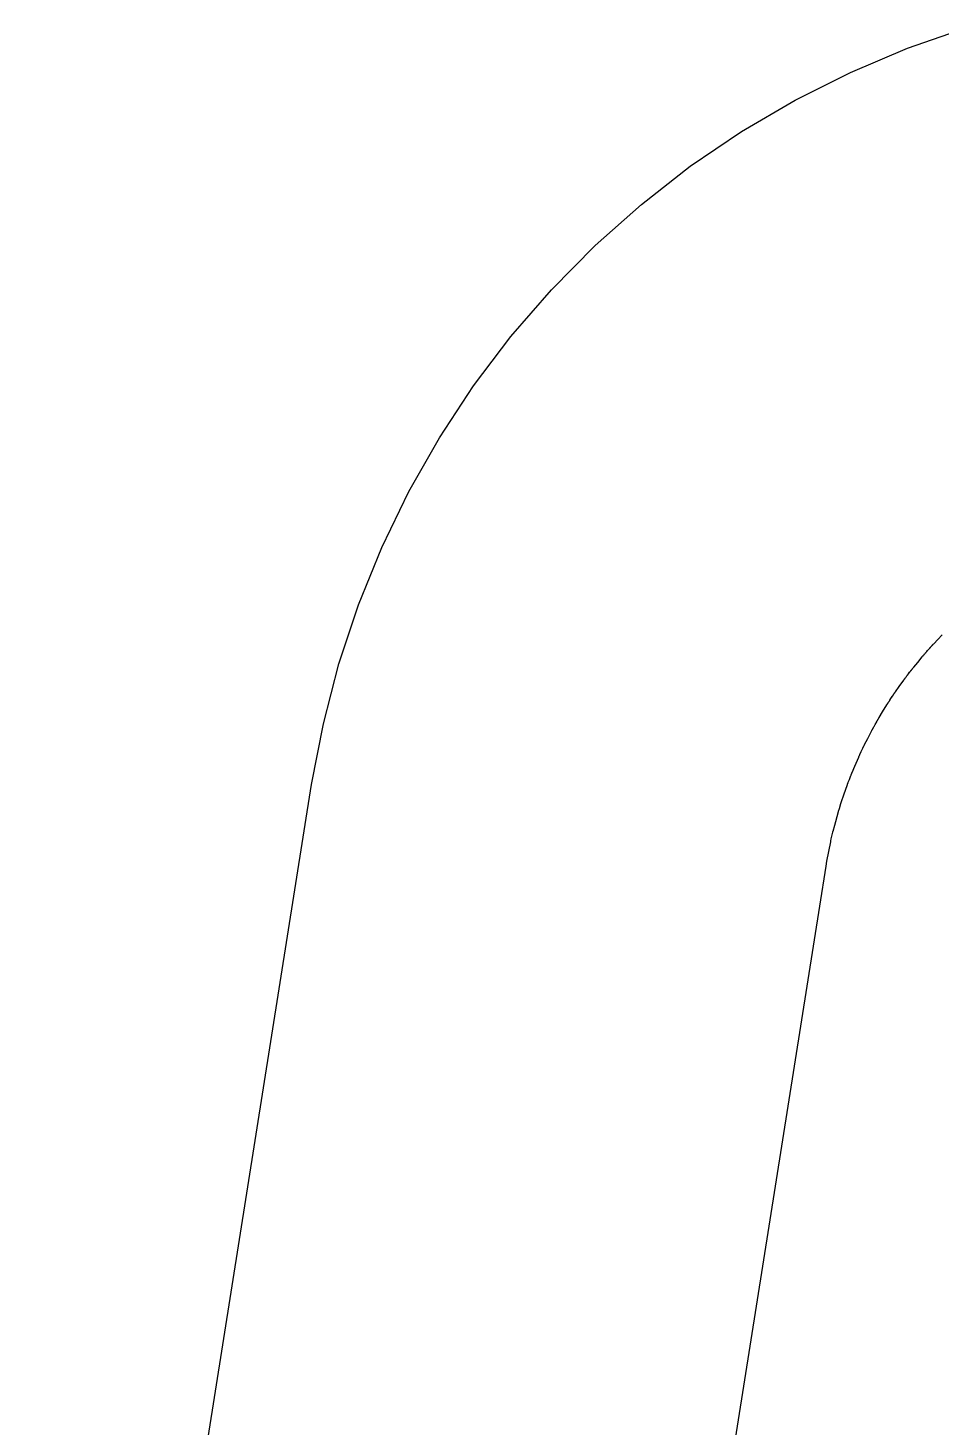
# Model space of a CAD drawing. Header units: millimetres. Extents: x -349 to 349, y -870 to 349.
# Drawn here: x 163.38 to 168.2, y -705.99 to -698.6 of the extents above; entities that cross this region are included whole.
import ezdxf

# ---------------------------------------------------------------- set-up
doc = ezdxf.new("R2010")
doc.units = ezdxf.units.MM
doc.layers.add('LINK_F1_U3_CHANNEL_EXPANSION', color=3, linetype='Continuous')
doc.layers.add('LINK_F1_U3_OUTLINE', color=7, linetype='Continuous')

msp = doc.modelspace()

# ---------------------------------------------------------------- linework, layer by layer
at = {"layer": 'LINK_F1_U3_CHANNEL_EXPANSION'}
msp.add_lwpolyline([(163.564, -728.4713), (167.5939, -703.0278), (167.5939, -703.0278), (167.5939, -703.0278), (167.5984, -703.002), (167.6184, -702.8992), (167.6184, -702.8991), (167.6185, -702.899), (167.6185, -702.8989), (167.6185, -702.8989), (167.6185, -702.8988), (167.6185, -702.8988), (167.6186, -702.8985), (167.6186, -702.8984), (167.6186, -702.8983), (167.6186, -702.8983), (167.6186, -702.8983), (167.6186, -702.8983), (167.6186, -702.8983), (167.6186, -702.8982), (167.6186, -702.8982), (167.6186, -702.8982), (167.6187, -702.8981), (167.6187, -702.8981), (167.6187, -702.898), (167.6187, -702.898), (167.6187, -702.8979), (167.6187, -702.8979), (167.6187, -702.8978), (167.6187, -702.8978), (167.6187, -702.8978), (167.6187, -702.8978), (167.6188, -702.8977), (167.6188, -702.8977), (167.6188, -702.8975), (167.6188, -702.8975), (167.6188, -702.8975), (167.6188, -702.8975), (167.6188, -702.8973), (167.6188, -702.8973), (167.6189, -702.8972), (167.6189, -702.8972), (167.6189, -702.8971), (167.6189, -702.897), (167.619, -702.8965), (167.6191, -702.8963), (167.6191, -702.8963), (167.6191, -702.8963), (167.6191, -702.8963), (167.6191, -702.8963), (167.6191, -702.8963), (167.6191, -702.8963), (167.6191, -702.8962), (167.6191, -702.8962), (167.6191, -702.8962), (167.6191, -702.8961), (167.6191, -702.8961), (167.6191, -702.8961), (167.6191, -702.896), (167.6191, -702.896), (167.6192, -702.8959), (167.6192, -702.8958), (167.6192, -702.8958), (167.6192, -702.8958), (167.6193, -702.8954), (167.6193, -702.8953), (167.6219, -702.8843), (167.6302, -702.8482), (167.6302, -702.8481), (167.6303, -702.8479), (167.6303, -702.8479), (167.6303, -702.8478), (167.6303, -702.8477), (167.6303, -702.8476), (167.6304, -702.8474), (167.6305, -702.847), (167.6305, -702.847), (167.6305, -702.847), (167.6305, -702.847), (167.6305, -702.847), (167.6305, -702.8469), (167.6305, -702.8468), (167.6305, -702.8468), (167.6305, -702.8468), (167.6306, -702.8467), (167.6306, -702.8467), (167.6306, -702.8466), (167.6306, -702.8465), (167.6306, -702.8464), (167.6307, -702.8463), (167.6307, -702.8463), (167.6307, -702.8462), (167.6307, -702.8462), (167.6307, -702.8462), (167.6307, -702.8461), (167.6307, -702.846), (167.6308, -702.8459), (167.6308, -702.8458), (167.6308, -702.8458), (167.6308, -702.8458), (167.6308, -702.8457), (167.6308, -702.8455), (167.6309, -702.8455), (167.6309, -702.8453), (167.6309, -702.8453), (167.6309, -702.8452), (167.631, -702.8448), (167.6312, -702.8442), (167.6312, -702.8442), (167.6312, -702.8442), (167.6312, -702.8442), (167.6312, -702.8441), (167.6312, -702.8441), (167.6312, -702.8441), (167.6312, -702.8441), (167.6312, -702.844), (167.6312, -702.844), (167.6312, -702.8439), (167.6313, -702.8439), (167.6313, -702.8439), (167.6313, -702.8438), (167.6313, -702.8437), (167.6313, -702.8436), (167.6314, -702.8435), (167.6314, -702.8435), (167.6314, -702.8434), (167.6315, -702.8431), (167.6316, -702.8427), (167.6401, -702.8112), (167.6573, -702.7471), (167.6574, -702.7467), (167.6574, -702.7466), (167.6575, -702.7464), (167.6575, -702.7464), (167.6575, -702.7462), (167.6576, -702.7462), (167.6578, -702.7455), (167.6578, -702.7452), (167.6579, -702.7452), (167.6579, -702.7451), (167.6579, -702.7451), (167.6579, -702.7451), (167.6579, -702.745), (167.6579, -702.7449), (167.6579, -702.7448), (167.658, -702.7448), (167.658, -702.7447), (167.658, -702.7446), (167.6581, -702.7444), (167.6581, -702.7443), (167.6582, -702.7442), (167.6582, -702.7441), (167.6582, -702.744), (167.6582, -702.744), (167.6582, -702.7439), (167.6582, -702.7439), (167.6583, -702.7437), (167.6583, -702.7437), (167.6584, -702.7434), (167.6584, -702.7433), (167.6584, -702.7433), (167.6584, -702.7433), (167.6585, -702.743), (167.6585, -702.7429), (167.6586, -702.7427), (167.6586, -702.7426), (167.6587, -702.7424), (167.6587, -702.7423), (167.659, -702.7412), (167.6591, -702.7408), (167.6591, -702.7408), (167.6591, -702.7408), (167.6592, -702.7407), (167.6592, -702.7407), (167.6592, -702.7407), (167.6592, -702.7407), (167.6592, -702.7406), (167.6592, -702.7405), (167.6593, -702.7404), (167.6593, -702.7404), (167.6593, -702.7403), (167.6593, -702.7403), (167.6594, -702.7401), (167.6594, -702.7401), (167.6594, -702.7398), (167.6595, -702.7397), (167.6595, -702.7396), (167.6595, -702.7396), (167.6598, -702.7388), (167.6598, -702.7385), (167.6644, -702.7237), (167.6726, -702.697), (167.6727, -702.6968), (167.6728, -702.6965), (167.6728, -702.6964), (167.6729, -702.6962), (167.6729, -702.6961), (167.6729, -702.6959), (167.6731, -702.6955), (167.6733, -702.6948), (167.6733, -702.6948), (167.6733, -702.6947), (167.6733, -702.6947), (167.6733, -702.6947), (167.6734, -702.6946), (167.6734, -702.6945), (167.6734, -702.6944), (167.6734, -702.6944), (167.6735, -702.6943), (167.6735, -702.6942), (167.6736, -702.694), (167.6736, -702.6938), (167.6737, -702.6937), (167.6737, -702.6935), (167.6737, -702.6935), (167.6738, -702.6934), (167.6738, -702.6933), (167.6738, -702.6933), (167.6738, -702.6932), (167.6739, -702.693), (167.6739, -702.6928), (167.674, -702.6926), (167.674, -702.6925), (167.674, -702.6925), (167.6741, -702.6924), (167.6742, -702.6921), (167.6742, -702.692), (167.6743, -702.6917), (167.6743, -702.6916), (167.6744, -702.6915), (167.6746, -702.6908), (167.675, -702.6897), (167.675, -702.6897), (167.675, -702.6897), (167.675, -702.6896), (167.675, -702.6895), (167.675, -702.6895), (167.675, -702.6895), (167.675, -702.6894), (167.6751, -702.6893), (167.6751, -702.6893), (167.6751, -702.6892), (167.6751, -702.6891), (167.6752, -702.6891), (167.6752, -702.6889), (167.6753, -702.6888), (167.6753, -702.6886), (167.6754, -702.6884), (167.6754, -702.6883), (167.6754, -702.6882), (167.6756, -702.6877), (167.6759, -702.6869), (167.6882, -702.6518), (167.7067, -702.598), (167.7069, -702.5975), (167.707, -702.5973), (167.707, -702.5971), (167.7071, -702.597), (167.7072, -702.5967), (167.7072, -702.5966), (167.7076, -702.5956), (167.7077, -702.5952), (167.7078, -702.5951), (167.7078, -702.5951), (167.7078, -702.595), (167.7078, -702.595), (167.7079, -702.5948), (167.7079, -702.5947), (167.7079, -702.5946), (167.708, -702.5946), (167.708, -702.5944), (167.7081, -702.5943), (167.7082, -702.594), (167.7082, -702.5939), (167.7083, -702.5936), (167.7084, -702.5935), (167.7084, -702.5934), (167.7084, -702.5934), (167.7085, -702.5932), (167.7085, -702.5932), (167.7086, -702.5929), (167.7086, -702.5928), (167.7088, -702.5924), (167.7088, -702.5923), (167.7088, -702.5922), (167.7088, -702.5922), (167.709, -702.5919), (167.709, -702.5917), (167.7092, -702.5914), (167.7092, -702.5912), (167.7093, -702.591), (167.7094, -702.5909), (167.71, -702.5892), (167.7102, -702.5886), (167.7102, -702.5885), (167.7102, -702.5885), (167.7103, -702.5884), (167.7103, -702.5884), (167.7103, -702.5884), (167.7103, -702.5884), (167.7104, -702.5882), (167.7104, -702.5881), (167.7105, -702.588), (167.7105, -702.5879), (167.7105, -702.5878), (167.7105, -702.5878), (167.7106, -702.5875), (167.7107, -702.5874), (167.7108, -702.587), (167.7109, -702.5869), (167.7109, -702.5868), (167.7109, -702.5867), (167.7114, -702.5855), (167.7116, -702.585), (167.7171, -702.5708), (167.7255, -702.5491), (167.7256, -702.5488), (167.7258, -702.5483), (167.7258, -702.5482), (167.7259, -702.548), (167.726, -702.5478), (167.7261, -702.5476), (167.7263, -702.547), (167.7267, -702.546), (167.7267, -702.5459), (167.7267, -702.5459), (167.7268, -702.5459), (167.7268, -702.5458), (167.7268, -702.5457), (167.7269, -702.5455), (167.7269, -702.5454), (167.727, -702.5454), (167.727, -702.5452), (167.7271, -702.5451), (167.7272, -702.5449), (167.7273, -702.5445), (167.7274, -702.5444), (167.7275, -702.5441), (167.7275, -702.5441), (167.7275, -702.544), (167.7275, -702.5439), (167.7276, -702.5438), (167.7277, -702.5436), (167.7277, -702.5434), (167.7278, -702.5432), (167.728, -702.5428), (167.728, -702.5428), (167.728, -702.5427), (167.7281, -702.5425), (167.7282, -702.5422), (167.7283, -702.542), (167.7285, -702.5416), (167.7285, -702.5415), (167.7286, -702.5412), (167.729, -702.5403), (167.7296, -702.5387), (167.7297, -702.5387), (167.7297, -702.5386), (167.7297, -702.5386), (167.7297, -702.5385), (167.7297, -702.5385), (167.7297, -702.5384), (167.7298, -702.5383), (167.7299, -702.5382), (167.7299, -702.5381), (167.7299, -702.5379), (167.73, -702.5379), (167.73, -702.5378), (167.7301, -702.5376), (167.7302, -702.5374), (167.7303, -702.5372), (167.7304, -702.5368), (167.7304, -702.5368), (167.7305, -702.5366), (167.7308, -702.5359), (167.7312, -702.5347), (167.7463, -702.5), (167.7664, -702.4527), (167.7667, -702.4521), (167.7668, -702.4518), (167.7669, -702.4515), (167.767, -702.4514), (167.7671, -702.451), (167.7672, -702.4509), (167.7678, -702.4496), (167.7681, -702.449), (167.7681, -702.4489), (167.7681, -702.4489), (167.7681, -702.4488), (167.7681, -702.4488), (167.7683, -702.4486), (167.7683, -702.4484), (167.7684, -702.4483), (167.7684, -702.4483), (167.7685, -702.448), (167.7686, -702.4479), (167.7688, -702.4475), (167.7688, -702.4473), (167.769, -702.4469), (167.7691, -702.4468), (167.7691, -702.4467), (167.7691, -702.4466), (167.7692, -702.4465), (167.7693, -702.4464), (167.7694, -702.4461), (167.7695, -702.4459), (167.7697, -702.4454), (167.7698, -702.4452), (167.7698, -702.4452), (167.7698, -702.4451), (167.77, -702.4447), (167.7701, -702.4445), (167.7703, -702.444), (167.7704, -702.4438), (167.7706, -702.4435), (167.7707, -702.4433), (167.7717, -702.4412), (167.772, -702.4403), (167.7721, -702.4403), (167.7721, -702.4403), (167.7721, -702.4402), (167.7721, -702.4401), (167.7722, -702.4401), (167.7722, -702.4401), (167.7723, -702.4398), (167.7723, -702.4397), (167.7724, -702.4395), (167.7724, -702.4395), (167.7725, -702.4393), (167.7725, -702.4393), (167.7727, -702.439), (167.7727, -702.4388), (167.773, -702.4383), (167.7731, -702.4381), (167.7731, -702.438), (167.7732, -702.4379), (167.7739, -702.4363), (167.7742, -702.4357), (167.7802, -702.4231), (167.7885, -702.4052), (167.7887, -702.4049), (167.789, -702.4043), (167.7891, -702.4041), (167.7892, -702.4038), (167.7893, -702.4036), (167.7894, -702.4033), (167.7898, -702.4026), (167.7904, -702.4013), (167.7905, -702.4012), (167.7905, -702.4012), (167.7905, -702.4011), (167.7905, -702.4011), (167.7906, -702.4009), (167.7907, -702.4007), (167.7908, -702.4006), (167.7908, -702.4005), (167.7909, -702.4003), (167.791, -702.4001), (167.7911, -702.3999), (167.7913, -702.3994), (167.7914, -702.3992), (167.7916, -702.3989), (167.7916, -702.3988), (167.7917, -702.3987), (167.7917, -702.3986), (167.7918, -702.3985), (167.7919, -702.3983), (167.792, -702.398), (167.7922, -702.3977), (167.7924, -702.3972), (167.7924, -702.3972), (167.7925, -702.3971), (167.7926, -702.3969), (167.7928, -702.3964), (167.7929, -702.3962), (167.7931, -702.3957), (167.7932, -702.3955), (167.7934, -702.3952), (167.794, -702.3941), (167.795, -702.392), (167.795, -702.3919), (167.795, -702.3919), (167.795, -702.3918), (167.7951, -702.3917), (167.7951, -702.3917), (167.7951, -702.3917), (167.7952, -702.3915), (167.7953, -702.3913), (167.7953, -702.3912), (167.7954, -702.391), (167.7955, -702.391), (167.7955, -702.3908), (167.7956, -702.3907), (167.7958, -702.3903), (167.7959, -702.3901), (167.7961, -702.3896), (167.7962, -702.3895), (167.7962, -702.3894), (167.7967, -702.3885), (167.7974, -702.3869), (167.8146, -702.3541), (167.8361, -702.3119), (167.8365, -702.3112), (167.8367, -702.3108), (167.8369, -702.3105), (167.8369, -702.3103), (167.8372, -702.3099), (167.8372, -702.3098), (167.8381, -702.3082), (167.8385, -702.3075), (167.8386, -702.3074), (167.8386, -702.3073), (167.8386, -702.3072), (167.8386, -702.3072), (167.8388, -702.3069), (167.8389, -702.3067), (167.839, -702.3066), (167.839, -702.3065), (167.8392, -702.3062), (167.8392, -702.3061), (167.8395, -702.3056), (167.8396, -702.3054), (167.8399, -702.3049), (167.84, -702.3047), (167.84, -702.3046), (167.8401, -702.3046), (167.8402, -702.3044), (167.8402, -702.3043), (167.8404, -702.3039), (167.8405, -702.3037), (167.8409, -702.3031), (167.841, -702.3028), (167.8411, -702.3028), (167.8411, -702.3027), (167.8414, -702.3022), (167.8415, -702.3019), (167.8418, -702.3014), (167.8419, -702.3011), (167.8422, -702.3007), (167.8423, -702.3005), (167.8437, -702.298), (167.8443, -702.2969), (167.8443, -702.2969), (167.8443, -702.2968), (167.8444, -702.2967), (167.8444, -702.2966), (167.8444, -702.2966), (167.8444, -702.2966), (167.8446, -702.2963), (167.8447, -702.2961), (167.8448, -702.2959), (167.8449, -702.2958), (167.8449, -702.2957), (167.845, -702.2956), (167.8452, -702.2952), (167.8453, -702.295), (167.8456, -702.2945), (167.8457, -702.2942), (167.8458, -702.294), (167.8459, -702.294), (167.847, -702.292), (167.8474, -702.2912), (167.8534, -702.2807), (167.8615, -702.2661), (167.8617, -702.2657), (167.8621, -702.265), (167.8622, -702.2648), (167.8624, -702.2644), (167.8626, -702.2642), (167.8628, -702.2638), (167.8633, -702.263), (167.8642, -702.2614), (167.8642, -702.2614), (167.8643, -702.2613), (167.8643, -702.2612), (167.8643, -702.2612), (167.8644, -702.261), (167.8646, -702.2607), (167.8646, -702.2606), (167.8647, -702.2604), (167.8648, -702.2603), (167.865, -702.26), (167.8651, -702.2597), (167.8654, -702.2592), (167.8656, -702.259), (167.8658, -702.2586), (167.8658, -702.2585), (167.8659, -702.2584), (167.866, -702.2583), (167.8661, -702.258), (167.8662, -702.2578), (167.8664, -702.2575), (167.8666, -702.2571), (167.867, -702.2565), (167.867, -702.2565), (167.867, -702.2564), (167.8672, -702.2561), (167.8675, -702.2556), (167.8677, -702.2553), (167.868, -702.2548), (167.8681, -702.2545), (167.8684, -702.2541), (167.8692, -702.2528), (167.8706, -702.2503), (167.8706, -702.2503), (167.8706, -702.2502), (167.8707, -702.2501), (167.8708, -702.25), (167.8708, -702.25), (167.8708, -702.2499), (167.8709, -702.2498), (167.8711, -702.2495), (167.8711, -702.2494), (167.8713, -702.2492), (167.8713, -702.2491), (167.8714, -702.2489), (167.8715, -702.2487), (167.8717, -702.2483), (167.8719, -702.248), (167.8722, -702.2475), (167.8723, -702.2474), (167.8724, -702.2472), (167.873, -702.2462), (167.8741, -702.2443), (167.8929, -702.2139), (167.9154, -702.1764), (167.916, -702.1755), (167.9162, -702.1751), (167.9165, -702.1747), (167.9166, -702.1745), (167.9169, -702.1741), (167.917, -702.1739), (167.9182, -702.172), (167.9187, -702.1712), (167.9188, -702.1711), (167.9188, -702.171), (167.9189, -702.171), (167.9189, -702.1709), (167.9191, -702.1705), (167.9192, -702.1704), (167.9193, -702.1702), (167.9194, -702.1701), (167.9196, -702.1698), (167.9197, -702.1696), (167.9201, -702.169), (167.9202, -702.1688), (167.9206, -702.1683), (167.9207, -702.1681), (167.9208, -702.1679), (167.9208, -702.1678), (167.921, -702.1676), (167.9211, -702.1675), (167.9214, -702.1671), (167.9215, -702.1669), (167.9219, -702.1662), (167.9221, -702.1658), (167.9222, -702.1658), (167.9222, -702.1657), (167.9226, -702.1651), (167.9228, -702.1648), (167.9232, -702.1642), (167.9234, -702.1639), (167.9237, -702.1634), (167.9238, -702.1632), (167.9258, -702.1603), (167.9265, -702.159), (167.9266, -702.1589), (167.9266, -702.1589), (167.9267, -702.1587), (167.9268, -702.1587), (167.9268, -702.1586), (167.9268, -702.1586), (167.927, -702.1583), (167.9271, -702.1581), (167.9273, -702.1579), (167.9273, -702.1577), (167.9275, -702.1576), (167.9275, -702.1575), (167.9278, -702.157), (167.9279, -702.1568), (167.9284, -702.1562), (167.9286, -702.1559), (167.9287, -702.1557), (167.9288, -702.1556), (167.9302, -702.1534), (167.9308, -702.1524), (167.9364, -702.144), (167.9439, -702.1325), (167.9442, -702.132), (167.9448, -702.1312), (167.945, -702.1309), (167.9452, -702.1305), (167.9454, -702.1303), (167.9457, -702.1298), (167.9463, -702.1289), (167.9475, -702.1271), (167.9476, -702.127), (167.9477, -702.1269), (167.9477, -702.1269), (167.9477, -702.1268), (167.9479, -702.1266), (167.9481, -702.1262), (167.9482, -702.1261), (167.9483, -702.126), (167.9484, -702.1258), (167.9486, -702.1254), (167.9488, -702.1251), (167.9492, -702.1246), (167.9494, -702.1243), (167.9497, -702.1238), (167.9498, -702.1237), (167.9499, -702.1236), (167.95, -702.1235), (167.9501, -702.1232), (167.9503, -702.123), (167.9506, -702.1226), (167.9508, -702.1222), (167.9513, -702.1215), (167.9513, -702.1215), (167.9514, -702.1214), (167.9516, -702.1211), (167.952, -702.1204), (167.9523, -702.1201), (167.9527, -702.1195), (167.9528, -702.1192), (167.9532, -702.1187), (167.9542, -702.1173), (167.9561, -702.1144), (167.9562, -702.1143), (167.9562, -702.1143), (167.9562, -702.1142), (167.9564, -702.114), (167.9564, -702.114), (167.9564, -702.114), (167.9565, -702.1138), (167.9568, -702.1135), (167.9568, -702.1133), (167.957, -702.1131), (167.9571, -702.113), (167.9572, -702.1128), (167.9574, -702.1126), (167.9577, -702.1121), (167.9579, -702.1118), (167.9583, -702.1111), (167.9584, -702.111), (167.9586, -702.1108), (167.9594, -702.1097), (167.9608, -702.1075), (167.9807, -702.0799), (168.004, -702.0467), (168.0047, -702.0457), (168.005, -702.0453), (168.0054, -702.0448), (168.0055, -702.0446), (168.0059, -702.0441), (168.0061, -702.0439), (168.0076, -702.0418), (168.0083, -702.0409), (168.0084, -702.0408), (168.0084, -702.0407), (168.0085, -702.0406), (168.0085, -702.0406), (168.0088, -702.0402), (168.009, -702.04), (168.0091, -702.0398), (168.0092, -702.0397), (168.0094, -702.0393), (168.0096, -702.0392), (168.0101, -702.0385), (168.0103, -702.0382), (168.0107, -702.0377), (168.0109, -702.0374), (168.011, -702.0372), (168.0111, -702.0372), (168.0113, -702.0369), (168.0113, -702.0368), (168.0117, -702.0363), (168.0119, -702.0361), (168.0125, -702.0353), (168.0127, -702.0349), (168.0128, -702.0348), (168.0128, -702.0348), (168.0133, -702.0341), (168.0136, -702.0338), (168.0141, -702.0331), (168.0144, -702.0327), (168.0148, -702.0322), (168.0149, -702.032), (168.0174, -702.0287), (168.0185, -702.0273), (168.0185, -702.0272), (168.0185, -702.0272), (168.0187, -702.027), (168.0187, -702.0269), (168.0188, -702.0269), (168.0188, -702.0269), (168.0191, -702.0265), (168.0192, -702.0263), (168.0194, -702.026), (168.0195, -702.0259), (168.0196, -702.0257), (168.0197, -702.0256), (168.0201, -702.0251), (168.0203, -702.0249), (168.0208, -702.0242), (168.0211, -702.0238), (168.0212, -702.0236), (168.0213, -702.0235), (168.0232, -702.021), (168.024, -702.02), (168.0289, -702.0136), (168.0355, -702.0049), (168.0359, -702.0044), (168.0366, -702.0034), (168.0368, -702.0032), (168.0372, -702.0027), (168.0374, -702.0025), (168.0378, -702.002), (168.0386, -702.0009), (168.0401, -701.9989), (168.0402, -701.9988), (168.0403, -701.9987), (168.0403, -701.9987), (168.0404, -701.9986), (168.0406, -701.9984), (168.0409, -701.998), (168.041, -701.9979), (168.0411, -701.9977), (168.0413, -701.9975), (168.0415, -701.9971), (168.0418, -701.9968), (168.0423, -701.9961), (168.0425, -701.9959), (168.043, -701.9953), (168.043, -701.9952), (168.0431, -701.9951), (168.0433, -701.9949), (168.0435, -701.9947), (168.0437, -701.9944), (168.044, -701.9939), (168.0444, -701.9935), (168.0449, -701.9928), (168.045, -701.9927), (168.045, -701.9926), (168.0453, -701.9923), (168.0459, -701.9916), (168.0462, -701.9912), (168.0467, -701.9905), (168.0469, -701.9902), (168.0473, -701.9897), (168.0487, -701.9881), (168.0512, -701.9849), (168.0512, -701.9849), (168.0512, -701.9848), (168.0513, -701.9847), (168.0514, -701.9845), (168.0515, -701.9845), (168.0515, -701.9844), (168.0517, -701.9842), (168.0519, -701.9839), (168.0521, -701.9837), (168.0523, -701.9835), (168.0524, -701.9834), (168.0525, -701.9832), (168.0527, -701.9829), (168.0531, -701.9824), (168.0534, -701.982), (168.054, -701.9813), (168.0541, -701.9812), (168.0543, -701.981), (168.0553, -701.9798), (168.0571, -701.9773), (168.0778, -701.9527), (168.1014, -701.9235), (168.1023, -701.9225), (168.1027, -701.922), (168.1032, -701.9215), (168.1033, -701.9212), (168.1038, -701.9207), (168.104, -701.9204), (168.106, -701.9182), (168.1068, -701.9172), (168.1069, -701.9171), (168.107, -701.917), (168.107, -701.9169), (168.1071, -701.9169), (168.1075, -701.9164), (168.1076, -701.9162), (168.1078, -701.916), (168.1079, -701.9159), (168.1082, -701.9155), (168.1084, -701.9153), (168.109, -701.9146), (168.1093, -701.9143), (168.1098, -701.9137), (168.11, -701.9134), (168.1102, -701.9133), (168.1103, -701.9132), (168.1105, -701.9129), (168.1106, -701.9128), (168.1111, -701.9122), (168.1113, -701.912), (168.112, -701.9111), (168.1123, -701.9108), (168.1124, -701.9107), (168.1125, -701.9106), (168.1131, -701.9099), (168.1134, -701.9095), (168.1141, -701.9087), (168.1144, -701.9084), (168.1149, -701.9078), (168.1151, -701.9076), (168.1182, -701.904), (168.1195, -701.9025), (168.1196, -701.9024), (168.1196, -701.9024), (168.1198, -701.9022), (168.1199, -701.9021), (168.1199, -701.902), (168.1199, -701.902), (168.1203, -701.9016), (168.1204, -701.9014), (168.1207, -701.9011), (168.1208, -701.901), (168.121, -701.9008), (168.1211, -701.9007), (168.1216, -701.9001), (168.1218, -701.8999), (168.1225, -701.8991), (168.1228, -701.8987), (168.123, -701.8985), (168.1231, -701.8984), (168.1255, -701.8957), (168.1265, -701.8945), (168.1303, -701.8903), (168.1358, -701.884), (168.1363, -701.8835), (168.1372, -701.8824), (168.1374, -701.8822), (168.1378, -701.8817), (168.1381, -701.8814), (168.1386, -701.8809), (168.1396, -701.8798), (168.1415, -701.8776), (168.1416, -701.8775), (168.1417, -701.8774), (168.1418, -701.8773), (168.1418, -701.8772), (168.142, -701.877), (168.1424, -701.8766), (168.1425, -701.8765), (168.1427, -701.8763), (168.1429, -701.8761), (168.1433, -701.8757), (168.1436, -701.8753), (168.1442, -701.8746), (168.1445, -701.8743), (168.145, -701.8737), (168.1451, -701.8736), (168.1452, -701.8734), (168.1454, -701.8733), (168.1456, -701.873), (168.1459, -701.8727), (168.1463, -701.8722), (168.1467, -701.8718), (168.1475, -701.871), (168.1475, -701.8709), (168.1476, -701.8708), (168.148, -701.8705), (168.1486, -701.8697), (168.149, -701.8693), (168.1497, -701.8686), (168.1499, -701.8683), (168.1504, -701.8677), (168.1521, -701.866), (168.1552, -701.8625), (168.1552, -701.8625), (168.1552, -701.8624), (168.1553, -701.8623), (168.1555, -701.8621), (168.1556, -701.8621), (168.1556, -701.862), (168.1558, -701.8618), (168.1561, -701.8614), (168.1563, -701.8613), (168.1566, -701.861), (168.1567, -701.8609), (168.1568, -701.8607), (168.1571, -701.8604), (168.1576, -701.8599), (168.158, -701.8595), (168.1587, -701.8587), (168.1588, -701.8586), (168.159, -701.8583), (168.1603, -701.857), (168.1626, -701.8544), (168.1835, -701.8328), (168.2072, -701.8074)], dxfattribs=at)
at = {"layer": 'LINK_F1_U3_OUTLINE'}
msp.add_lwpolyline([(156.4616, -755.7352), (164.8777, -702.5976), (164.9395, -702.2763), (165.0221, -701.9597), (165.1252, -701.6492), (165.2484, -701.3461), (165.3912, -701.0517), (165.553, -700.7673), (165.733, -700.4941), (165.9304, -700.2332), (166.1446, -699.9858), (166.3744, -699.7529), (166.619, -699.5356), (166.8772, -699.3347), (167.1481, -699.1512), (167.4304, -698.9857), (167.7229, -698.8391), (168.0243, -698.7119), (168.3335, -698.6047)], dxfattribs=at)

doc.saveas('drawing.dxf')
